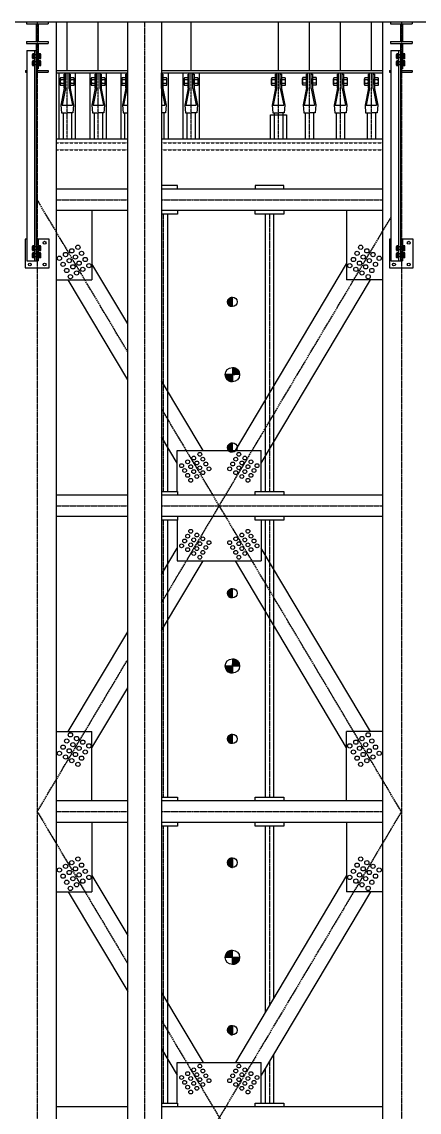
# Model space of a CAD drawing. Header units: inches. Extents: x 23530 to 59202, y -9951 to 24854.
# Drawn here: x 43962 to 48120, y -1256 to 10151 of the extents above; entities that cross this region are included whole.
import ezdxf

# ---------------------------------------------------------------- set-up
doc = ezdxf.new("R2010")
doc.units = ezdxf.units.IN
doc.header["$LTSCALE"] = 10
doc.header["$MEASUREMENT"] = 0
for name, pattern in [('CENTER', [2, 1.25, -0.25, 0.25, -0.25]), ('DASHED', [0.75, 0.5, -0.25]), ('HIDDEN', [0.375, 0.25, -0.125])]:
    doc.linetypes.add(name, pattern=pattern)
for name, color, linetype in [('CENTER', 11, 'CENTER'), ('HRSG-GRS CENTER', 30, 'CENTER'), ('HRSG-GRS MAYA', 220, 'HIDDEN'), ('HRSG-GRS TEBAL', 7, 'Continuous'), ('PIPE', 7, 'Continuous'), ('VALVE', 6, 'Continuous')]:
    doc.layers.add(name, color=color, linetype=linetype)
doc.styles.add('MECH-Q', font='ISOSMPLX.SHX')
pattern_1 = [(315, (31004.78334, 11256.46155), (-0.08838834765, -0.08838834765), [])]

# ---------------------------------------------------------------- blocks, each defined once
blk = doc.blocks.new('Hex Nut - 10 mm side')
at = {"color": 0, "linetype": 'Continuous'}
for p, q in [((-9.2, -6.8), (-9.2, 6.8)), ((-0.7, 9.1), (-8.5, 9.1)), ((-0.7, 4.5), (-8.5, 4.5)), ((0, -6.8), (0, 6.8)), ((-0.7, -4.5), (-8.5, -4.5)), ((-0.7, -9.1), (-8.5, -9.1))]:
    blk.add_line(p, q, dxfattribs=at)
for centre, radius, start, end in [((-5, 6.8), 4.19, 147.1328, 212.8672), ((6.6, 0), 15.7, 163.2214, 196.7786), ((-4.2, 6.8), 4.19, 327.1328, 32.8672), ((-15.7, 0), 15.7, 343.2214, 16.7787), ((-5, -6.8), 4.19, 147.1328, 212.8672), ((-4.2, -6.8), 4.19, 327.1328, 32.8672)]:
    blk.add_arc(centre, radius, start, end, dxfattribs=at)
blk = doc.blocks.new('Hex Head Screw - 10 x 20 mm side')
at = {"color": 0, "linetype": 'Continuous'}
for p, q in [((-6.5, -6.8), (-6.5, 6.8)), ((-0.6, 9.1), (-5.9, 9.1)), ((-0.6, 4.5), (-5.9, 4.5)), ((-0.6, -9.1), (-0.6, 9.1)), ((-0.6, 7.2), (-0.6, 9.1)), ((0, 7.2), (-0.6, 7.2)), ((0, -7.2), (0, 7.2)), ((18.1, 4.9), (0, 4.9)), ((2.2, -4.9), (2.2, 4.9)), ((18.1, -4.9), (18.1, 4.9)), ((19.7, 3.3), (18.1, 4.9)), ((19.7, -3.3), (19.7, 3.3)), ((-0.6, -4.5), (-5.9, -4.5)), ((-0.6, -9.1), (-5.9, -9.1)), ((-0.6, -7.2), (-0.6, -9.1)), ((0, -7.2), (-0.6, -7.2)), ((18.1, -4.9), (0, -4.9)), ((19.7, -3.3), (18.1, -4.9))]:
    blk.add_line(p, q, dxfattribs=at)
at = {"color": 0, "linetype": 'DASHED'}
for p, q in [((18.1, 3.3), (2.2, 3.3)), ((18.1, -3.3), (2.2, -3.3))]:
    blk.add_line(p, q, dxfattribs=at)
at = {"color": 0, "linetype": 'Continuous'}
for centre, radius, start, end in [((-2.3, 6.8), 4.19, 147.1328, 212.8672), ((9.2, 0), 15.7, 163.2214, 196.7786), ((-2.3, -6.8), 4.19, 147.1328, 212.8672)]:
    blk.add_arc(centre, radius, start, end, dxfattribs=at)

msp = doc.modelspace()

# ---------------------------------------------------------------- hatches: boundary and pattern name
h = msp.add_hatch()
h.set_pattern_fill('ANSI31', color=256, style=0)
h.set_pattern_definition([(315, (31004.78334, 15828.46155), (-0.08838834765, -0.08838834765), [])])
h.paths.add_polyline_path([(46165.7, 7171.7, -0.4142136), (46115.7, 7221.7), (46165.7, 7221.7)])
h.paths.add_polyline_path([(46165.7, 7221.7), (46115.7, 7221.7, -0.4142136), (46165.7, 7271.7)])
h = msp.add_hatch()
h.set_pattern_fill('ANSI31', color=256, style=0)
h.set_pattern_definition([(315, (31004.78334, 14304.46155), (-0.08838834765, -0.08838834765), [])])
h.paths.add_polyline_path([(46165.7, 6459.7), (46090.7, 6459.7, 0.4142136), (46165.7, 6384.7)])
h.paths.add_polyline_path([(46165.7, 6534.7), (46165.7, 6459.7), (46240.7, 6459.7, 0.4142136)])
h = msp.add_hatch()
h.set_pattern_fill('ANSI31', color=256, style=0)
h.set_pattern_definition([(315, (31004.78334, 14304.46155), (-0.08838834765, -0.08838834765), [])])
h.paths.add_polyline_path([(46165.7, 5647.7, -0.4142136), (46115.7, 5697.7), (46165.7, 5697.7)])
h.paths.add_polyline_path([(46165.7, 5697.7), (46115.7, 5697.7, -0.4142136), (46165.7, 5747.7)])
h = msp.add_hatch()
h.set_pattern_fill('ANSI31', color=256, style=0)
h.set_pattern_definition([(315, (31004.78334, 12780.46155), (-0.08838834765, -0.08838834765), [])])
h.paths.add_polyline_path([(46165.7, 4123.7, -0.4142136), (46115.7, 4173.7), (46165.7, 4173.7)])
h.paths.add_polyline_path([(46165.7, 4173.7), (46115.7, 4173.7, -0.4142136), (46165.7, 4223.7)])
h = msp.add_hatch()
h.set_pattern_fill('ANSI31', color=256, style=0)
h.set_pattern_definition(pattern_1)
h.paths.add_polyline_path([(46165.7, 3411.7), (46090.7, 3411.7, 0.4142136), (46165.7, 3336.7)])
h.paths.add_polyline_path([(46165.7, 3486.7), (46165.7, 3411.7), (46240.7, 3411.7, 0.4142136)])
h = msp.add_hatch()
h.set_pattern_fill('ANSI31', color=256, style=0)
h.set_pattern_definition(pattern_1)
h.paths.add_polyline_path([(46165.7, 2599.7, -0.4142136), (46115.7, 2649.7), (46165.7, 2649.7)])
h.paths.add_polyline_path([(46165.7, 2649.7), (46115.7, 2649.7, -0.4142136), (46165.7, 2699.7)])
h = msp.add_hatch()
h.set_pattern_fill('ANSI31', color=256, style=0)
h.set_pattern_definition([(45, (31004.78334, -7252.07322), (-0.08838834765, 0.08838834765), [])])
h.paths.add_polyline_path([(46165.7, 1404.7, 0.4142136), (46115.7, 1354.7), (46165.7, 1354.7)])
h.paths.add_polyline_path([(46165.7, 1354.7), (46115.7, 1354.7, 0.4142136), (46165.7, 1304.7)])
h = msp.add_hatch()
h.set_pattern_fill('ANSI31', color=256, style=0)
h.set_pattern_definition([(45, (31004.78334, -7481.07322), (-0.08838834765, 0.08838834765), [])])
h.paths.add_polyline_path([(46165.7, 438.7, 0.4142136), (46090.7, 363.7), (46165.7, 363.7)])
h.paths.add_polyline_path([(46240.7, 363.7), (46165.7, 363.7), (46165.7, 288.7, 0.4142136)])
h = msp.add_hatch()
h.set_pattern_fill('ANSI31', color=256, style=0)
h.set_pattern_definition([(45, (31004.78334, -9005.07322), (-0.08838834765, 0.08838834765), [])])
h.paths.add_polyline_path([(46165.7, -348.3, 0.4142136), (46115.7, -398.3), (46165.7, -398.3)])
h.paths.add_polyline_path([(46165.7, -398.3), (46115.7, -398.3, 0.4142136), (46165.7, -448.3)])

# ---------------------------------------------------------------- linework, layer by layer
for p, q in [((46165.7, 7171.7), (46165.7, 7271.7)), ((46165.7, 6534.7), (46165.7, 6384.7)), ((46240.7, 6459.7), (46090.7, 6459.7)), ((46165.7, 5647.7), (46165.7, 5747.7)), ((46165.7, 4123.7), (46165.7, 4223.7)), ((46165.7, 3486.7), (46165.7, 3336.7)), ((46240.7, 3411.7), (46090.7, 3411.7)), ((46165.7, 2599.7), (46165.7, 2699.7)), ((46165.7, 1404.7), (46165.7, 1304.7)), ((46240.7, 363.7), (46090.7, 363.7)), ((46165.7, 288.7), (46165.7, 438.7)), ((46165.7, -348.3), (46165.7, -448.3))]:
    msp.add_line(p, q)
for centre, radius in [((46165.7, 7221.7), 50), ((46165.7, 6459.7), 75), ((46165.7, 5697.7), 50), ((46165.7, 4173.7), 50), ((46165.7, 3411.7), 75), ((46165.7, 2649.7), 50), ((46165.7, 1354.7), 50), ((46165.7, 363.7), 75), ((46165.7, -398.3), 50)]:
    msp.add_circle(centre, radius)
at = {"layer": 'CENTER'}
msp.add_line((45247.7, 10151.1), (45247.7, -6758), dxfattribs=at)
at = {"layer": 'HRSG-GRS CENTER'}
for p, q in [((44123.7, 10151.1), (44123.7, -6442.7)), ((44123.7, 10151.1), (44123.7, -6442.7)), ((47933.7, 10151.1), (47933.7, -6442.7)), ((45069.9, 6699), (44123.7, 8288.5)), ((44321.7, 8289.4), (45069.9, 8289.4)), ((45425.5, 8289.4), (47735.7, 8289.4)), ((45425.5, 4075), (47823.5, 8103.3)), ((45442.7, 8139.4), (45442.7, 5238.3)), ((46552.7, 8139.4), (46552.7, 5238.3)), ((47933.7, 1888.1), (45425.5, 6101.6)), ((44321.7, 5088.3), (45069.9, 5088.3)), ((45425.5, 5088.3), (47735.7, 5088.3)), ((45442.7, 4938.3), (45442.7, 2038.1)), ((46552.7, 4938.3), (46552.7, 2038.1)), ((44123.7, 1888.1), (45069.9, 3477.6)), ((44123.7, 1888.1), (45069.9, 298.6)), ((44321.7, 1888.1), (45069.9, 1888.1)), ((45425.5, 1888.1), (47735.7, 1888.1)), ((47933.7, 1888.1), (45425.5, -2325.4)), ((45442.7, 1738.1), (45442.7, -1162.1)), ((46552.7, 1738.1), (46552.7, -138.6)), ((45425.5, -298.8), (47933.7, -4512.3)), ((46552.7, -725.1), (46552.7, -1162.1))]:
    msp.add_line(p, q, dxfattribs=at)
at = {"layer": 'HRSG-GRS CENTER', "ltscale": 0.25}
for p, q in [((44437.7, 8924.1), (44437.7, 9618.1)), ((44761.7, 8924.1), (44761.7, 9618.1)), ((45733.7, 8924.1), (45733.7, 9618.1)), ((46648, 8924.1), (46648, 9618.1)), ((46972, 8924.1), (46972, 9618.1)), ((47296, 8924.1), (47296, 9618.1)), ((47620, 8924.1), (47620, 9618.1))]:
    msp.add_line(p, q, dxfattribs=at)
at = {"layer": 'HRSG-GRS MAYA'}
for p, q in [((44321.7, 8885.1), (45069.9, 8885.1)), ((44321.7, 8810.1), (45069.9, 8810.1)), ((45425.5, 8885.1), (47735.7, 8885.1)), ((45425.5, 8810.1), (47735.7, 8810.1))]:
    msp.add_line(p, q, dxfattribs=at)
at = {"layer": 'HRSG-GRS TEBAL'}
for p, q in [((36136.1, 10151.1), (52505.7, 10151.1)), ((44010.1, 10151.1), (44010.1, 10130.6)), ((44010.1, 10151.1), (44237.4, 10151.1)), ((44010.1, 10130.6), (44237.4, 10130.6)), ((44113.5, 10130.6), (44113.5, 9944.9)), ((44134, 10130.6), (44134, 9944.9)), ((44237.4, 10151.1), (44237.4, 10130.6)), ((44321.7, 10151.1), (44321.7, -6442.7)), ((44437.7, 9643.1), (44437.7, 10151.1)), ((44761.7, 9643.1), (44761.7, 10151.1)), ((45733.7, 9643.1), (45733.7, 10151.1)), ((46648, 9643.1), (46648, 10151.1)), ((46972, 9643.1), (46972, 10151.1)), ((47296, 9643.1), (47296, 10151.1)), ((47620, 9643.1), (47620, 10151.1)), ((47735.7, 10151.1), (47735.7, -6442.7)), ((47820.1, 10151.1), (48047.4, 10151.1)), ((47820.1, 10151.1), (47820.1, 10130.6)), ((47820.1, 10130.6), (48047.4, 10130.6)), ((47923.5, 10130.6), (47923.5, 9944.9)), ((47944, 10130.6), (47944, 9944.9)), ((48047.4, 10151.1), (48047.4, 10130.6)), ((44010.1, 9944.9), (44237.4, 9944.9)), ((44010.1, 9944.9), (44010.1, 9924.4)), ((44010.1, 9924.4), (44237.4, 9924.4)), ((44113.5, 9924.4), (44113.5, 7651.1)), ((44123.7, 9924.4), (44144.2, 9924.4)), ((44134, 9924.4), (44134, 9657.8)), ((44237.4, 9944.9), (44237.4, 9924.4)), ((47820.1, 9944.9), (47820.1, 9924.4)), ((47820.1, 9944.9), (48047.4, 9944.9)), ((47820.1, 9924.4), (48047.4, 9924.4)), ((47923.5, 9924.4), (47923.5, 7651.1)), ((47933.7, 9924.4), (47954.2, 9924.4)), ((47944, 9924.4), (47944, 9657.8)), ((48047.4, 9944.9), (48047.4, 9924.4)), ((44013.5, 9851.1), (44113.5, 9851.1)), ((44013.5, 9851.1), (44013.5, 7651.1)), ((44093.5, 9851.1), (44093.5, 7651.1)), ((47823.5, 9851.1), (47823.5, 7651.1)), ((47823.5, 9851.1), (47923.5, 9851.1)), ((47903.5, 9851.1), (47903.5, 7651.1)), ((43999.9, 9643.1), (43999.9, 9622.6)), ((43999.9, 9643.1), (44013.5, 9643.1)), ((43999.9, 9622.6), (44013.5, 9622.6)), ((44134, 9657.8), (44113.5, 9657.8)), ((44123.7, 9643.1), (44237.4, 9643.1)), ((44123.7, 9622.6), (44237.4, 9622.6)), ((44237.4, 9643.1), (44237.4, 9622.6)), ((44321.7, 9643.1), (45069.9, 9643.1)), ((44321.7, 9618.1), (45069.9, 9618.1)), ((44406.1, 9601.8), (44418.7, 9601.8)), ((44406.1, 9456.6), (44406.1, 9601.8)), ((44456.9, 9601.8), (44469.3, 9601.8)), ((44469.3, 9601.8), (44469.3, 9455)), ((44730.1, 9601.8), (44742.7, 9601.8)), ((44730.1, 9456.6), (44730.1, 9601.8)), ((44780.9, 9601.8), (44793.3, 9601.8)), ((44793.3, 9601.8), (44793.3, 9455)), ((45049.8, 9456.6), (45049.8, 9601.8)), ((45049.8, 9601.8), (45062.5, 9601.8)), ((45425.1, 9601.8), (45437.5, 9601.8)), ((45425.5, 9643.1), (47735.7, 9643.1)), ((45425.5, 9618.1), (47735.7, 9618.1)), ((45437.5, 9601.8), (45437.5, 9455)), ((45702.1, 9601.8), (45714.7, 9601.8)), ((45702.1, 9456.6), (45702.1, 9601.8)), ((45752.9, 9601.8), (45765.3, 9601.8)), ((45765.3, 9601.8), (45765.3, 9455)), ((46616.4, 9601.8), (46629, 9601.8)), ((46616.4, 9456.6), (46616.4, 9601.8)), ((46667.2, 9601.8), (46679.6, 9601.8)), ((46679.6, 9601.8), (46679.6, 9455)), ((46940.4, 9604.8), (46953, 9604.8)), ((46940.4, 9459.6), (46940.4, 9604.8)), ((46991.2, 9604.8), (47003.6, 9604.8)), ((47003.6, 9604.8), (47003.6, 9458)), ((47264.4, 9601.8), (47277, 9601.8)), ((47264.4, 9456.6), (47264.4, 9601.8)), ((47315.2, 9601.8), (47327.6, 9601.8)), ((47327.6, 9601.8), (47327.6, 9455)), ((47588.4, 9601.8), (47601, 9601.8)), ((47588.4, 9456.6), (47588.4, 9601.8)), ((47639.2, 9601.8), (47651.6, 9601.8)), ((47651.6, 9601.8), (47651.6, 9455)), ((47809.9, 9643.1), (47823.5, 9643.1)), ((47809.9, 9643.1), (47809.9, 9622.6)), ((47809.9, 9622.6), (47823.5, 9622.6)), ((47944, 9657.8), (47923.5, 9657.8)), ((47933.7, 9643.1), (48047.4, 9643.1)), ((47933.7, 9622.6), (48047.4, 9622.6)), ((48047.4, 9643.1), (48047.4, 9622.6)), ((44406.1, 9456.6), (44371, 9278.5)), ((44418.5, 9451.8), (44383.4, 9277.3)), ((44456.9, 9451.8), (44492.1, 9277.3)), ((44469.3, 9455), (44504.5, 9278.5)), ((44730.1, 9456.6), (44695, 9278.5)), ((44742.5, 9451.8), (44707.4, 9277.3)), ((44780.9, 9451.8), (44816.1, 9277.3)), ((44793.3, 9455), (44828.5, 9278.5)), ((45049.8, 9456.6), (45014.7, 9278.5)), ((45062.3, 9451.8), (45027.1, 9277.3)), ((45425.1, 9451.8), (45460.3, 9277.3)), ((45437.5, 9455), (45472.7, 9278.5)), ((45702.1, 9456.6), (45667, 9278.5)), ((45714.5, 9451.8), (45679.4, 9277.3)), ((45752.9, 9451.8), (45788.1, 9277.3)), ((45765.3, 9455), (45800.5, 9278.5)), ((46616.4, 9456.6), (46581.3, 9278.5)), ((46628.8, 9451.8), (46593.7, 9277.3)), ((46667.2, 9451.8), (46702.4, 9277.3)), ((46679.6, 9455), (46714.8, 9278.5)), ((46940.4, 9459.6), (46905.3, 9281.5)), ((46952.8, 9454.8), (46917.7, 9280.3)), ((46991.2, 9454.8), (47026.4, 9280.3)), ((47003.6, 9458), (47038.8, 9281.5)), ((47264.4, 9456.6), (47229.3, 9278.5)), ((47276.8, 9451.8), (47241.7, 9277.3)), ((47315.2, 9451.8), (47350.4, 9277.3)), ((47327.6, 9455), (47362.8, 9278.5)), ((47588.4, 9456.6), (47553.3, 9278.5)), ((47600.8, 9451.8), (47565.7, 9277.3)), ((47639.2, 9451.8), (47674.4, 9277.3)), ((47651.6, 9455), (47686.8, 9278.5)), ((44371, 9278.5), (44377.5, 9197.1)), ((44383.4, 9277.3), (44492.1, 9277.3)), ((44504.5, 9278.5), (44497.9, 9197.1)), ((44695, 9278.5), (44701.5, 9197.1)), ((44707.4, 9277.3), (44816.1, 9277.3)), ((44828.5, 9278.5), (44821.9, 9197.1)), ((45014.7, 9278.5), (45021.3, 9197.1)), ((45027.1, 9277.3), (45069.9, 9277.3)), ((45425.5, 9277.3), (45460.3, 9277.3)), ((45472.7, 9278.5), (45466.1, 9197.1)), ((45667, 9278.5), (45673.5, 9197.1)), ((45679.4, 9277.3), (45788.1, 9277.3)), ((45800.5, 9278.5), (45793.9, 9197.1)), ((46581.3, 9278.5), (46587.8, 9197.1)), ((46593.7, 9277.3), (46702.4, 9277.3)), ((46714.8, 9278.5), (46708.2, 9197.1)), ((46905.3, 9281.5), (46911.8, 9200.1)), ((46917.7, 9280.3), (47026.4, 9280.3)), ((47038.8, 9281.5), (47032.2, 9200.1)), ((47229.3, 9278.5), (47235.8, 9197.1)), ((47241.7, 9277.3), (47350.4, 9277.3)), ((47362.8, 9278.5), (47356.2, 9197.1)), ((47553.3, 9278.5), (47559.8, 9197.1)), ((47565.7, 9277.3), (47674.4, 9277.3)), ((47686.8, 9278.5), (47680.2, 9197.1)), ((44377.5, 9197.1), (44437.7, 9197.1)), ((44394, 9197.1), (44394, 8924.1)), ((44497.9, 9197.1), (44437.7, 9197.1)), ((44481.5, 9197.1), (44481.5, 8924.1)), ((44701.5, 9197.1), (44761.7, 9197.1)), ((44718, 9197.1), (44718, 8924.1)), ((44821.9, 9197.1), (44761.7, 9197.1)), ((44805.5, 9197.1), (44805.5, 8924.1)), ((45021.3, 9197.1), (45069.9, 9197.1)), ((45037.7, 9197.1), (45037.7, 8924.1)), ((45466.1, 9197.1), (45425.5, 9197.1)), ((45449.7, 9197.1), (45449.7, 8921.1)), ((45673.5, 9197.1), (45733.7, 9197.1)), ((45690, 9197.1), (45690, 8921.1)), ((45793.9, 9197.1), (45733.7, 9197.1)), ((45777.5, 9197.1), (45777.5, 8921.1)), ((46587.8, 9197.1), (46648, 9197.1)), ((46604.3, 9197.1), (46604.3, 8924.1)), ((46708.2, 9197.1), (46648, 9197.1)), ((46691.8, 9197.1), (46691.8, 8924.1)), ((46911.8, 9200.1), (46972, 9200.1)), ((46928.3, 9200.1), (46928.3, 8924.1)), ((47032.2, 9200.1), (46972, 9200.1)), ((47015.8, 9200.1), (47015.8, 8924.1)), ((47235.8, 9197.1), (47296, 9197.1)), ((47252.3, 9197.1), (47252.3, 8924.1)), ((47356.2, 9197.1), (47296, 9197.1)), ((47339.8, 9197.1), (47339.8, 8924.1)), ((47559.8, 9197.1), (47620, 9197.1)), ((47576.3, 9197.1), (47576.3, 8924.1)), ((47680.2, 9197.1), (47620, 9197.1)), ((47663.8, 9197.1), (47663.8, 8924.1)), ((45069.9, 8924.1), (44321.7, 8924.1)), ((47735.7, 8924.1), (45425.5, 8924.1)), ((45069.9, 8401.9), (44321.7, 8401.9)), ((45592.7, 8439.4), (45425.5, 8439.4)), ((47735.7, 8401.9), (45425.5, 8401.9)), ((45592.7, 8401.9), (45592.7, 8439.4)), ((46402.7, 8439.4), (46402.7, 8401.9)), ((46702.7, 8439.4), (46402.7, 8439.4)), ((46702.7, 8401.9), (46702.7, 8439.4)), ((45069.9, 8176.9), (44321.7, 8176.9)), ((44696.7, 8176), (44696.7, 7451)), ((47735.7, 8176.9), (45425.5, 8176.9)), ((45592.7, 8139.4), (45425.5, 8139.4)), ((45486.5, 8139.4), (45486.5, 5238.3)), ((45592.7, 8176.9), (45592.7, 8139.4)), ((46402.7, 8139.4), (46402.7, 8176.9)), ((46702.7, 8139.4), (46402.7, 8139.4)), ((46509, 8139.4), (46509, 5238.3)), ((46596.5, 8139.4), (46596.5, 5238.3)), ((46702.7, 8176.9), (46702.7, 8139.4)), ((47360.7, 8176), (47360.7, 7451)), ((44013.5, 7876.1), (43998.7, 7876.1)), ((43998.7, 7876.1), (43998.7, 7576.1)), ((44248.7, 7876.1), (44113.5, 7876.1)), ((44134, 7876.1), (44134, 7651.1)), ((44248.7, 7576.1), (44248.7, 7876.1)), ((47808.7, 7876.1), (47808.7, 7576.1)), ((47823.5, 7876.1), (47808.7, 7876.1)), ((48058.7, 7876.1), (47923.5, 7876.1)), ((47944, 7876.1), (47944, 7651.1)), ((48058.7, 7576.1), (48058.7, 7876.1)), ((44013.5, 7651.1), (44113.5, 7651.1)), ((44113.5, 7651.1), (44134, 7651.1)), ((47823.5, 7651.1), (47923.5, 7651.1)), ((47923.5, 7651.1), (47944, 7651.1)), ((43998.7, 7576.1), (44248.7, 7576.1)), ((45069.9, 6992.2), (44696.7, 7619.2)), ((46197.4, 5664.8), (47360.7, 7619.2)), ((47808.7, 7576.1), (48058.7, 7576.1)), ((44321.7, 7451), (44696.7, 7451)), ((45069.9, 6405.7), (44447.7, 7451)), ((46468.3, 5533.5), (47609.7, 7451)), ((47735.7, 7451), (47360.7, 7451)), ((45860.1, 5664.8), (45425.5, 6394.9)), ((45589.2, 5533.5), (45425.5, 5808.4)), ((45589.2, 5238.3), (45589.2, 5664.8)), ((45589.2, 5664.8), (46468.3, 5664.8)), ((46468.3, 5238.3), (46468.3, 5664.8)), ((45069.9, 5200.8), (44321.7, 5200.8)), ((45425.5, 5238.3), (45592.7, 5238.3)), ((47735.7, 5200.8), (45425.5, 5200.8)), ((45592.7, 5238.3), (45592.7, 5200.8)), ((46402.7, 5200.8), (46402.7, 5238.3)), ((46402.7, 5238.3), (46702.7, 5238.3)), ((46702.7, 5238.3), (46702.7, 5200.8)), ((45069.9, 4975.8), (44321.7, 4975.8)), ((47735.7, 4975.8), (45425.5, 4975.8)), ((45592.7, 4938.3), (45425.5, 4938.3)), ((45486.5, 4938.3), (45486.5, 2038.1)), ((45589.2, 4938.3), (45589.2, 4511.7)), ((45592.7, 4975.8), (45592.7, 4938.3)), ((46402.7, 4938.3), (46402.7, 4975.8)), ((46702.7, 4938.3), (46402.7, 4938.3)), ((46468.3, 4938.3), (46468.3, 4511.7)), ((46509, 4938.3), (46509, 2038.1)), ((46596.5, 4938.3), (46596.5, 2038.1)), ((46702.7, 4975.8), (46702.7, 4938.3)), ((45425.5, 4368.2), (45589.2, 4643.1)), ((47609.7, 2725.6), (46468.3, 4643.1)), ((45425.5, 3781.7), (45860.1, 4511.7)), ((45589.2, 4511.7), (46468.3, 4511.7)), ((47360.7, 2557.4), (46197.4, 4511.7)), ((44447.7, 2725.6), (45069.9, 3770.9)), ((44696.7, 2557.4), (45069.9, 3184.4)), ((44321.7, 2725.6), (44696.7, 2725.6)), ((44696.7, 2000.6), (44696.7, 2725.6)), ((47735.7, 2725.6), (47360.7, 2725.6)), ((47360.7, 2000.6), (47360.7, 2725.6)), ((45069.9, 2000.6), (44321.7, 2000.6)), ((45425.5, 2038.1), (45592.7, 2038.1)), ((47735.7, 2000.6), (45425.5, 2000.6)), ((45592.7, 2038.1), (45592.7, 2000.6)), ((46402.7, 2038.1), (46702.7, 2038.1)), ((46402.7, 2000.6), (46402.7, 2038.1)), ((46702.7, 2038.1), (46702.7, 2000.6)), ((45069.9, 1775.6), (44321.7, 1775.6)), ((44696.7, 1775.6), (44696.7, 1050.6)), ((47735.7, 1775.6), (45425.5, 1775.6)), ((45592.7, 1738.1), (45425.5, 1738.1)), ((45486.5, 1738.1), (45486.5, -1162.1)), ((45592.7, 1775.6), (45592.7, 1738.1)), ((46402.7, 1738.1), (46402.7, 1775.6)), ((46702.7, 1738.1), (46402.7, 1738.1)), ((46509, 1738.1), (46509, -212.1)), ((46596.5, 1738.1), (46596.5, -65.1)), ((46702.7, 1775.6), (46702.7, 1738.1)), ((47360.7, 1775.6), (47360.7, 1050.6)), ((44696.7, 1218.8), (45069.9, 591.8)), ((47360.7, 1218.8), (46197.4, -735.6)), ((44321.7, 1050.6), (44696.7, 1050.6)), ((44447.7, 1050.6), (45069.9, 5.3)), ((47609.7, 1050.6), (46468.3, -866.9)), ((47735.7, 1050.6), (47360.7, 1050.6)), ((45425.5, -5.5), (45860.1, -735.6)), ((45425.5, -592), (45589.2, -866.9)), ((46596.5, -651.6), (46596.5, -1162.1)), ((45589.2, -735.6), (46468.3, -735.6)), ((45589.2, -1162.1), (45589.2, -735.6)), ((46468.3, -1162.1), (46468.3, -735.6)), ((46509, -798.6), (46509, -1162.1)), ((45069.9, -1199.6), (44321.7, -1199.6)), ((45425.5, -1162.1), (45592.7, -1162.1)), ((47735.7, -1199.6), (45425.5, -1199.6)), ((45592.7, -1162.1), (45592.7, -1199.6)), ((46402.7, -1199.6), (46402.7, -1162.1)), ((46402.7, -1162.1), (46702.7, -1162.1)), ((46702.7, -1162.1), (46702.7, -1199.6))]:
    msp.add_line(p, q, dxfattribs=at)
for centre, radius in [((44200.9, 7839.6), 15), ((44485, 7755), 22.5), ((44549.4, 7793.3), 22.5), ((47508, 7793.3), 22.5), ((47572.5, 7755), 22.5), ((48010.9, 7839.6), 15), ((44356.1, 7678.2), 22.5), ((44420.5, 7716.6), 22.5), ((44458.9, 7652.2), 22.5), ((44523.3, 7690.5), 22.5), ((44561.7, 7626.1), 22.5), ((44587.8, 7728.9), 22.5), ((44626.1, 7664.4), 22.5), ((47431.3, 7664.4), 22.5), ((47469.7, 7728.9), 22.5), ((47495.8, 7626.1), 22.5), ((47534.1, 7690.5), 22.5), ((47598.6, 7652.2), 22.5), ((47636.9, 7716.6), 22.5), ((47701.4, 7678.2), 22.5), ((44046.5, 7612.6), 15), ((44200.9, 7612.6), 15), ((44394.4, 7613.8), 22.5), ((44432.8, 7549.4), 22.5), ((44497.2, 7587.7), 22.5), ((44535.6, 7523.3), 22.5), ((44600, 7561.6), 22.5), ((44664.5, 7600), 22.5), ((47393, 7600), 22.5), ((47457.4, 7561.6), 22.5), ((47521.9, 7523.3), 22.5), ((47560.2, 7587.7), 22.5), ((47624.7, 7549.4), 22.5), ((47663, 7613.8), 22.5), ((47856.5, 7612.6), 15), ((48010.9, 7612.6), 15), ((44471.2, 7484.9), 22.5), ((47586.3, 7484.9), 22.5), ((45761.2, 5587.1), 20), ((45824.8, 5626.9), 20), ((45856.6, 5576), 20), ((46200.9, 5576), 20), ((46232.7, 5626.9), 20), ((46296.3, 5587.1), 20), ((45634, 5507.6), 20), ((45665.8, 5456.7), 20), ((45697.6, 5547.4), 20), ((45729.4, 5496.5), 20), ((45793, 5536.2), 20), ((45824.8, 5485.3), 20), ((45888.4, 5525.1), 20), ((45920.2, 5474.2), 20), ((46137.3, 5474.2), 20), ((46169.1, 5525.1), 20), ((46232.7, 5485.3), 20), ((46264.5, 5536.2), 20), ((46328.1, 5496.5), 20), ((46359.9, 5547.4), 20), ((46391.7, 5456.7), 20), ((46423.5, 5507.6), 20), ((45697.6, 5405.8), 20), ((45729.4, 5355), 20), ((45761.2, 5445.6), 20), ((45793, 5394.7), 20), ((45856.6, 5434.5), 20), ((46200.9, 5434.5), 20), ((46264.5, 5394.7), 20), ((46296.3, 5445.6), 20), ((46328.1, 5355), 20), ((46359.9, 5405.8), 20), ((45729.4, 4821.6), 20), ((45793, 4781.9), 20), ((46264.5, 4781.9), 20), ((46328.1, 4821.6), 20), ((45634, 4669), 20), ((45665.8, 4719.9), 20), ((45697.6, 4770.7), 20), ((45729.4, 4680.1), 20), ((45761.2, 4731), 20), ((45824.8, 4691.2), 20), ((45856.6, 4742.1), 20), ((45920.2, 4702.4), 20), ((46137.3, 4702.4), 20), ((46200.9, 4742.1), 20), ((46232.7, 4691.2), 20), ((46296.3, 4731), 20), ((46328.1, 4680.1), 20), ((46359.9, 4770.7), 20), ((46391.7, 4719.9), 20), ((46423.5, 4669), 20), ((45697.6, 4629.2), 20), ((45761.2, 4589.5), 20), ((45793, 4640.4), 20), ((45824.8, 4549.7), 20), ((45856.6, 4600.6), 20), ((45888.4, 4651.5), 20), ((46169.1, 4651.5), 20), ((46200.9, 4600.6), 20), ((46232.7, 4549.7), 20), ((46264.5, 4640.4), 20), ((46296.3, 4589.5), 20), ((46359.9, 4629.2), 20), ((44432.8, 2627.2), 22.5), ((44471.2, 2691.7), 22.5), ((44535.6, 2653.3), 22.5), ((44600, 2615), 22.5), ((47457.4, 2615), 22.5), ((47521.9, 2653.3), 22.5), ((47586.3, 2691.7), 22.5), ((47624.7, 2627.2), 22.5), ((44356.1, 2498.3), 22.5), ((44394.4, 2562.8), 22.5), ((44458.9, 2524.4), 22.5), ((44497.2, 2588.9), 22.5), ((44561.7, 2550.5), 22.5), ((44626.1, 2512.1), 22.5), ((44664.5, 2576.6), 22.5), ((47393, 2576.6), 22.5), ((47431.3, 2512.1), 22.5), ((47495.8, 2550.5), 22.5), ((47560.2, 2588.9), 22.5), ((47598.6, 2524.4), 22.5), ((47663, 2562.8), 22.5), ((47701.4, 2498.3), 22.5), ((44420.5, 2460), 22.5), ((44485, 2421.6), 22.5), ((44523.3, 2486.1), 22.5), ((44549.4, 2383.3), 22.5), ((44587.8, 2447.7), 22.5), ((47469.7, 2447.7), 22.5), ((47508, 2383.3), 22.5), ((47534.1, 2486.1), 22.5), ((47572.5, 2421.6), 22.5), ((47636.9, 2460), 22.5), ((44485, 1354.6), 22.5), ((44549.4, 1392.9), 22.5), ((47508, 1392.9), 22.5), ((47572.5, 1354.6), 22.5), ((44356.1, 1277.8), 22.5), ((44420.5, 1316.2), 22.5), ((44458.9, 1251.8), 22.5), ((44523.3, 1290.1), 22.5), ((44587.8, 1328.5), 22.5), ((44626.1, 1264), 22.5), ((47431.3, 1264), 22.5), ((47469.7, 1328.5), 22.5), ((47534.1, 1290.1), 22.5), ((47598.6, 1251.8), 22.5), ((47636.9, 1316.2), 22.5), ((47701.4, 1277.8), 22.5), ((44394.4, 1213.4), 22.5), ((44432.8, 1149), 22.5), ((44497.2, 1187.3), 22.5), ((44535.6, 1122.9), 22.5), ((44561.7, 1225.7), 22.5), ((44600, 1161.2), 22.5), ((44664.5, 1199.6), 22.5), ((47393, 1199.6), 22.5), ((47457.4, 1161.2), 22.5), ((47495.8, 1225.7), 22.5), ((47521.9, 1122.9), 22.5), ((47560.2, 1187.3), 22.5), ((47624.7, 1149), 22.5), ((47663, 1213.4), 22.5), ((44471.2, 1084.5), 22.5), ((47586.3, 1084.5), 22.5), ((45761.2, -813.3), 20), ((45824.8, -773.5), 20), ((46232.7, -773.5), 20), ((46296.3, -813.3), 20), ((45634, -892.8), 20), ((45697.6, -853), 20), ((45729.4, -903.9), 20), ((45793, -864.2), 20), ((45824.8, -915.1), 20), ((45856.6, -824.4), 20), ((45888.4, -875.3), 20), ((45920.2, -926.2), 20), ((46137.3, -926.2), 20), ((46169.1, -875.3), 20), ((46200.9, -824.4), 20), ((46232.7, -915.1), 20), ((46264.5, -864.2), 20), ((46328.1, -903.9), 20), ((46359.9, -853), 20), ((46423.5, -892.8), 20), ((45665.8, -943.7), 20), ((45697.6, -994.6), 20), ((45729.4, -1045.4), 20), ((45761.2, -954.8), 20), ((45793, -1005.7), 20), ((45856.6, -965.9), 20), ((46200.9, -965.9), 20), ((46264.5, -1005.7), 20), ((46296.3, -954.8), 20), ((46328.1, -1045.4), 20), ((46359.9, -994.6), 20), ((46391.7, -943.7), 20)]:
    msp.add_circle(centre, radius, dxfattribs=at)
at = {"layer": 'PIPE'}
for p, q in [((44353.6, 8924.1), (44353.6, 9618.1)), ((44521.9, 9618.1), (44521.9, 8924.1)), ((44677.6, 8924.1), (44677.6, 9618.1)), ((44845.9, 9618.1), (44845.9, 8924.1)), ((45001.6, 8924.1), (45001.6, 9618.1)), ((45493.9, 9618.1), (45493.9, 8924.1)), ((45649.6, 8924.1), (45649.6, 9618.1)), ((45817.9, 9618.1), (45817.9, 8924.1)), ((46563.9, 9178.1), (46732.2, 9178.1)), ((46563.9, 8924.1), (46563.9, 9178.1)), ((46732.2, 9178.1), (46732.2, 8924.1))]:
    msp.add_line(p, q, dxfattribs=at)
msp.add_lwpolyline([(45425.5, 10151.1), (45425.5, -6758), (45069.9, -6758), (45069.9, 10151.1), (45425.5, 10151.1)], dxfattribs=at)
at = {"layer": 'VALVE', "color": 7}
for p, q in [((44418.7, 9451.8), (44418.7, 9618.1)), ((44456.9, 9451.8), (44456.9, 9618.1)), ((44742.7, 9451.8), (44742.7, 9618.1)), ((44780.9, 9451.8), (44780.9, 9618.1)), ((45062.5, 9451.8), (45062.5, 9618.1)), ((45425.1, 9451.8), (45425.1, 9618.1)), ((45714.7, 9451.8), (45714.7, 9618.1)), ((45752.9, 9451.8), (45752.9, 9618.1)), ((46629, 9451.8), (46629, 9618.1)), ((46667.2, 9451.8), (46667.2, 9618.1)), ((46953, 9454.8), (46953, 9618.1)), ((46991.2, 9454.8), (46991.2, 9618.1)), ((47277, 9451.8), (47277, 9618.1)), ((47315.2, 9451.8), (47315.2, 9618.1)), ((47601, 9451.8), (47601, 9618.1)), ((47639.2, 9451.8), (47639.2, 9618.1))]:
    msp.add_line(p, q, dxfattribs=at)

# ---------------------------------------------------------------- block references
for name, p, xscale, yscale, zscale in [('Hex Head Screw - 10 x 20 mm side', (44093.5, 9790.4), 3, 3, 3), ('Hex Nut - 10 mm side', (44161.4, 9790.4), 3, 3, 3), ('Hex Head Screw - 10 x 20 mm side', (47903.5, 9790.4), 3, 3, 3), ('Hex Nut - 10 mm side', (47971.4, 9790.4), 3, 3, 3), ('Hex Head Screw - 10 x 20 mm side', (44093.5, 9716.8), 3, 3, 3), ('Hex Nut - 10 mm side', (44161.4, 9716.8), 3, 3, 3), ('Hex Head Screw - 10 x 20 mm side', (47903.5, 9716.8), 3, 3, 3), ('Hex Nut - 10 mm side', (47971.4, 9716.8), 3, 3, 3), ('Hex Nut - 10 mm side', (44406.1, 9525.1), 4.5, 4.5, 4.5), ('Hex Nut - 10 mm side', (44510.9, 9525.1), 4.5, 4.5, 4.5), ('Hex Nut - 10 mm side', (44730.1, 9525.1), 4.5, 4.5, 4.5), ('Hex Nut - 10 mm side', (44834.9, 9525.1), 4.5, 4.5, 4.5), ('Hex Nut - 10 mm side', (45049.8, 9525.1), 4.5, 4.5, 4.5), ('Hex Nut - 10 mm side', (45479, 9525.1), 4.5, 4.5, 4.5), ('Hex Nut - 10 mm side', (45702.1, 9525.1), 4.5, 4.5, 4.5), ('Hex Nut - 10 mm side', (45806.9, 9525.1), 4.5, 4.5, 4.5), ('Hex Nut - 10 mm side', (46616.4, 9525.1), 4.5, 4.5, 4.5), ('Hex Nut - 10 mm side', (46721.2, 9525.1), 4.5, 4.5, 4.5), ('Hex Nut - 10 mm side', (46940.4, 9528.1), 4.5, 4.5, 4.5), ('Hex Nut - 10 mm side', (47045.2, 9528.1), 4.5, 4.5, 4.5), ('Hex Nut - 10 mm side', (47264.4, 9525.1), 4.5, 4.5, 4.5), ('Hex Nut - 10 mm side', (47369.2, 9525.1), 4.5, 4.5, 4.5), ('Hex Nut - 10 mm side', (47588.4, 9525.1), 4.5, 4.5, 4.5), ('Hex Nut - 10 mm side', (47693.2, 9525.1), 4.5, 4.5, 4.5), ('Hex Head Screw - 10 x 20 mm side', (44093.5, 7781.1), 3, 3, 3), ('Hex Nut - 10 mm side', (44161.4, 7781.1), 3, 3, 3), ('Hex Head Screw - 10 x 20 mm side', (47903.5, 7781.1), 3, 3, 3), ('Hex Nut - 10 mm side', (47971.4, 7781.1), 3, 3, 3), ('Hex Head Screw - 10 x 20 mm side', (44093.5, 7707.5), 3, 3, 3), ('Hex Nut - 10 mm side', (44161.4, 7707.5), 3, 3, 3), ('Hex Head Screw - 10 x 20 mm side', (47903.5, 7707.5), 3, 3, 3), ('Hex Nut - 10 mm side', (47971.4, 7707.5), 3, 3, 3)]:
    msp.add_blockref(name, p, dxfattribs=dict(xscale=xscale, yscale=yscale, zscale=zscale))

# ---------------------------------------------------------------- texts
at = {"layer": 'PIPE', "style": 'MECH-Q', "flags": 1}
for tag, p in [('DESC', (44437.7, 9480.1)), ('QTY', (44437.7, 9480.1)), ('DESC', (44761.7, 9480.1)), ('QTY', (44761.7, 9480.1)), ('DESC', (45733.7, 9480.1)), ('QTY', (45733.7, 9480.1)), ('DESC', (46648, 9480.1)), ('QTY', (46648, 9480.1)), ('DESC', (46972, 9483.1)), ('QTY', (46972, 9483.1)), ('DESC', (47296, 9480.1)), ('QTY', (47296, 9480.1)), ('DESC', (47620, 9480.1)), ('QTY', (47620, 9480.1))]:
    msp.add_attdef(tag, p, '', height=0.03, dxfattribs=at)

doc.saveas('drawing.dxf')
